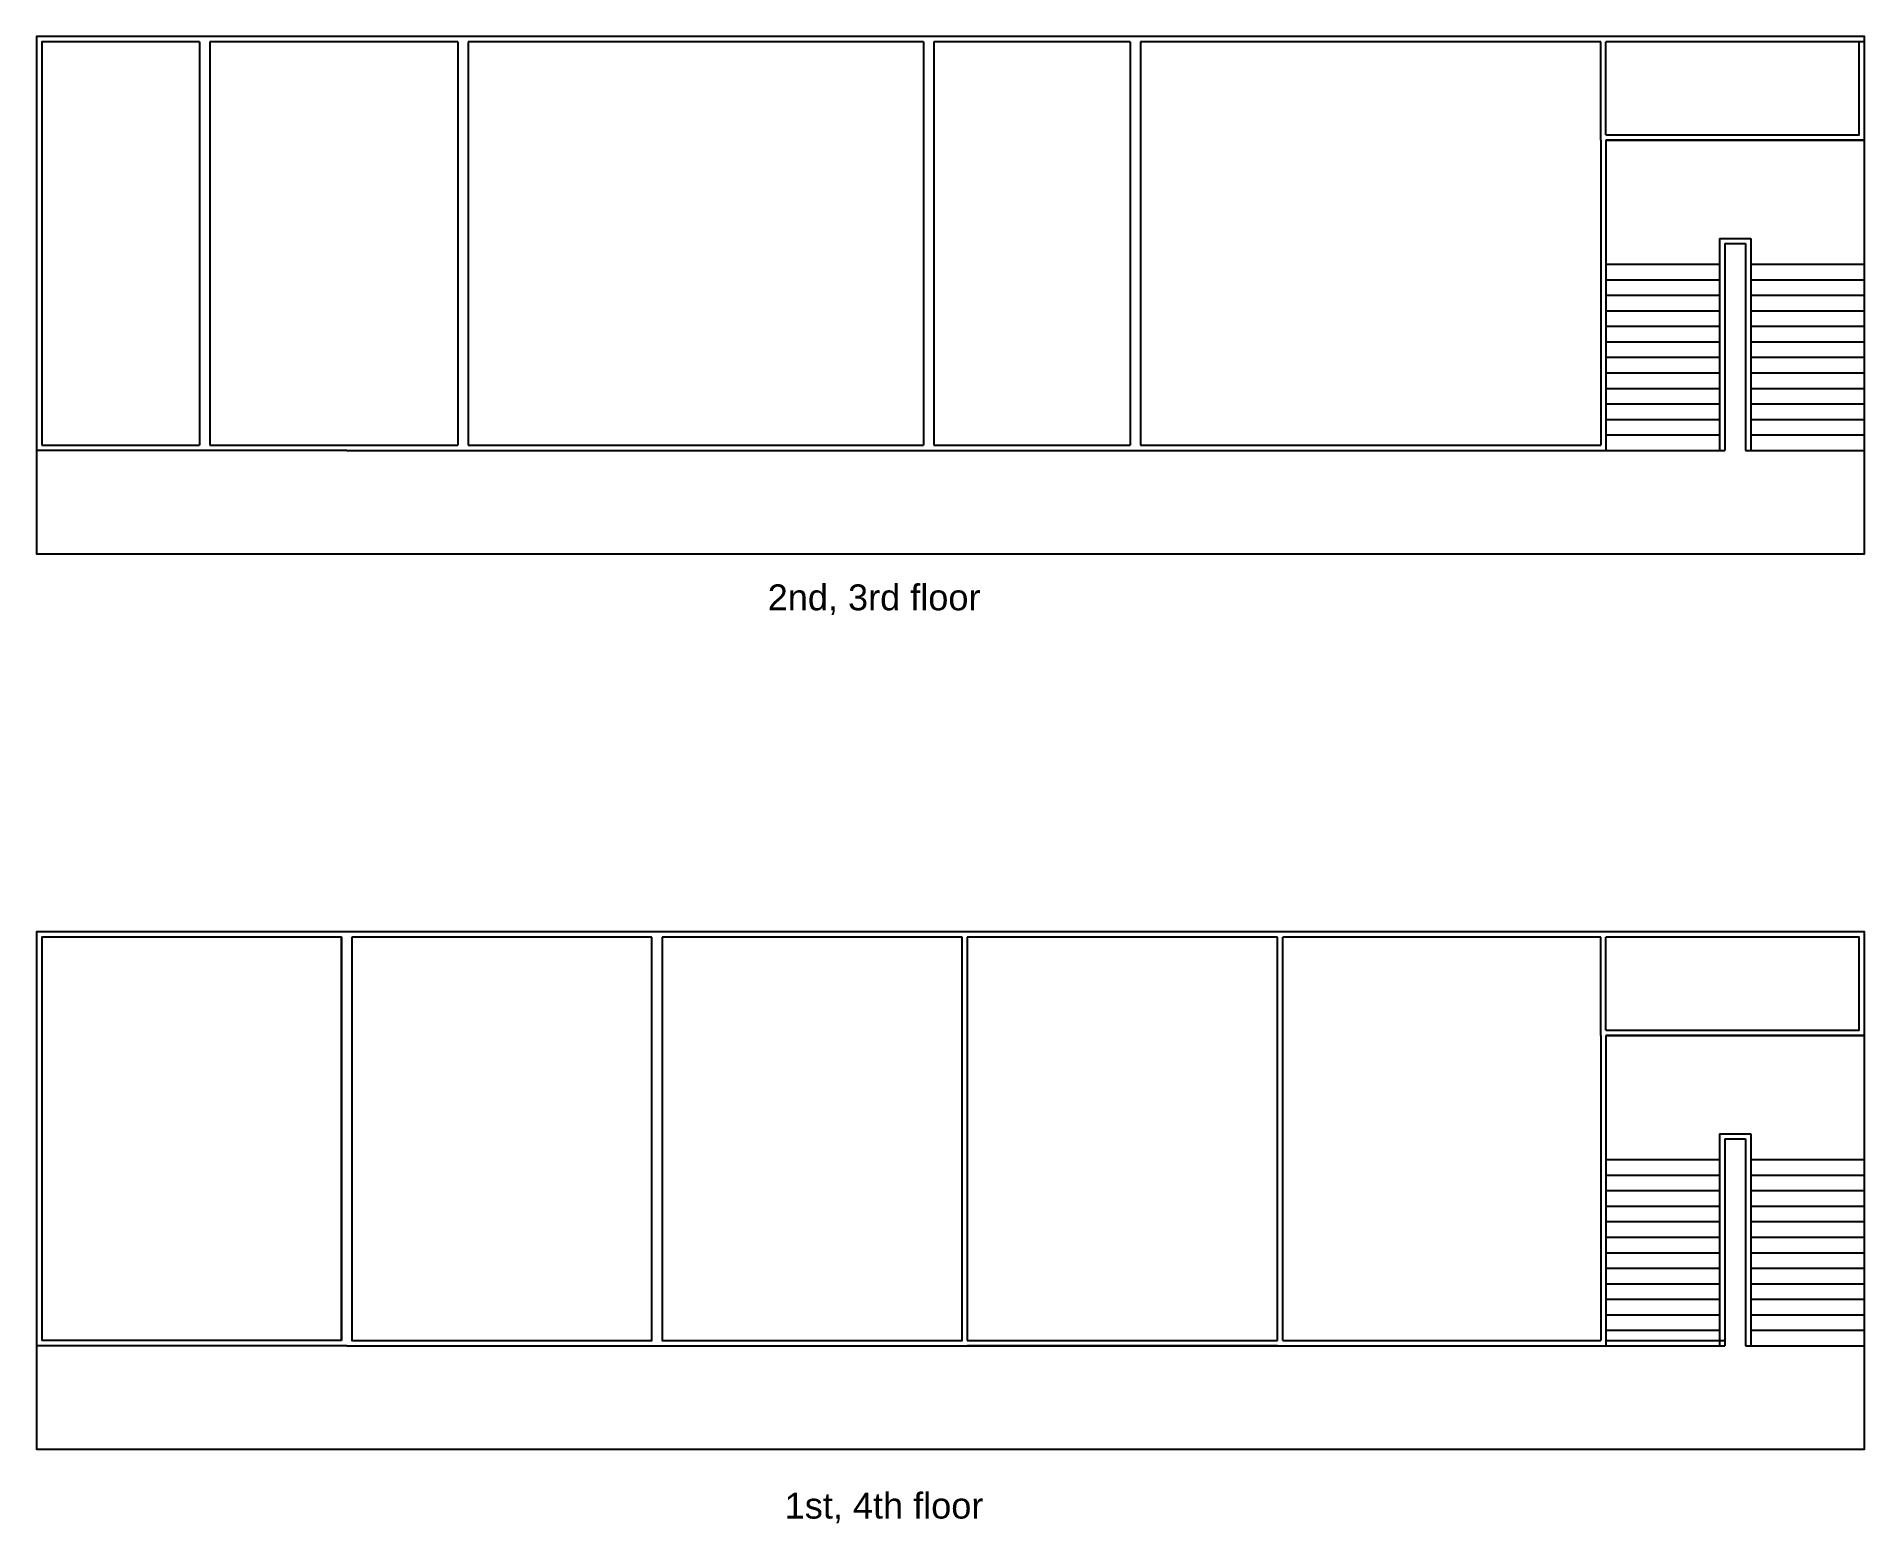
# Model space of a CAD drawing. Header units: millimetres. Extents: x 194 to 371, y 2660 to 2804.
import ezdxf

# ---------------------------------------------------------------- set-up
doc = ezdxf.new("R2010")
doc.units = ezdxf.units.MM
doc.styles.get("Standard").update_dxf_attribs({"font": 'arial.ttf'})

msp = doc.modelspace()

# ---------------------------------------------------------------- linework, layer by layer
for p, q in [((210.06, 2803.13), (210.06, 2764.13)), ((211.06, 2803.13), (211.06, 2764.13)), ((235.06, 2803.13), (235.06, 2764.13)), ((236.06, 2803.13), (236.06, 2764.13)), ((280.06, 2803.13), (280.06, 2764.13)), ((281.06, 2803.13), (281.06, 2764.13)), ((300.06, 2803.13), (300.06, 2764.13)), ((301.06, 2803.13), (301.06, 2764.13)), ((345.56, 2793.63), (345.56, 2803.13)), ((346.06, 2794.13), (346.06, 2803.13)), ((345.56, 2793.63), (345.56, 2764.13)), ((345.56, 2793.63), (345.56, 2783.63)), ((346.06, 2793.63), (346.06, 2763.63)), ((346.06, 2793.63), (346.06, 2783.63)), ((357.06, 2784.13), (357.06, 2763.63)), ((357.06, 2784.13), (360.06, 2784.13)), ((360.06, 2784.13), (360.06, 2763.63)), ((357.56, 2783.63), (357.56, 2763.63)), ((357.56, 2783.63), (359.56, 2783.63)), ((359.56, 2783.63), (359.56, 2763.63)), ((346.06, 2781.63), (357.06, 2781.63)), ((360.06, 2781.63), (371.06, 2781.63)), ((346.06, 2780.13), (357.06, 2780.13)), ((346.06, 2778.63), (357.06, 2778.63)), ((360.06, 2780.13), (371.06, 2780.13)), ((360.06, 2778.63), (371.06, 2778.63)), ((346.06, 2777.13), (357.06, 2777.13)), ((360.06, 2777.13), (371.06, 2777.13)), ((346.06, 2775.63), (357.06, 2775.63)), ((360.06, 2775.63), (371.06, 2775.63)), ((346.06, 2774.13), (357.06, 2774.13)), ((360.06, 2774.13), (371.06, 2774.13)), ((346.06, 2772.63), (357.06, 2772.63)), ((360.06, 2772.63), (371.06, 2772.63)), ((346.06, 2771.13), (357.06, 2771.13)), ((360.06, 2771.13), (371.06, 2771.13)), ((346.06, 2769.63), (357.06, 2769.63)), ((346.06, 2768.13), (357.06, 2768.13)), ((360.06, 2769.63), (371.06, 2769.63)), ((360.06, 2768.13), (371.06, 2768.13)), ((346.06, 2766.63), (357.06, 2766.63)), ((360.06, 2766.63), (371.06, 2766.63)), ((346.06, 2765.13), (357.06, 2765.13)), ((360.06, 2765.13), (371.06, 2765.13)), ((224.31, 2763.63), (194.31, 2763.63)), ((271.06, 2764.13), (280.06, 2764.13)), ((271.06, 2763.63), (357.56, 2763.63)), ((281.06, 2764.13), (300.06, 2764.13)), ((281.06, 2764.13), (283.81, 2764.13)), ((301.06, 2764.13), (345.56, 2764.13)), ((314.81, 2764.13), (345.56, 2764.13)), ((346.06, 2763.63), (357.56, 2763.63)), ((359.56, 2763.63), (371.06, 2763.63)), ((314.31, 2677.59), (314.31, 2716.59)), ((314.81, 2677.59), (314.81, 2716.59)), ((345.56, 2707.09), (345.56, 2716.59)), ((346.06, 2707.59), (346.06, 2716.59)), ((345.56, 2707.09), (345.56, 2697.09)), ((345.56, 2707.09), (345.56, 2677.59)), ((346.06, 2707.09), (346.06, 2677.09)), ((346.06, 2707.09), (346.06, 2697.09)), ((357.06, 2697.59), (357.06, 2677.09)), ((357.06, 2697.59), (360.06, 2697.59)), ((360.06, 2697.59), (360.06, 2677.09)), ((357.56, 2697.09), (359.56, 2697.09)), ((357.56, 2697.09), (357.56, 2677.09)), ((359.56, 2697.09), (359.56, 2677.09)), ((346.06, 2695.09), (357.06, 2695.09)), ((360.06, 2695.09), (371.06, 2695.09)), ((346.06, 2693.59), (357.06, 2693.59)), ((346.06, 2692.09), (357.06, 2692.09)), ((360.06, 2693.59), (371.06, 2693.59)), ((360.06, 2692.09), (371.06, 2692.09)), ((346.06, 2690.59), (357.06, 2690.59)), ((360.06, 2690.59), (371.06, 2690.59)), ((346.06, 2689.09), (357.06, 2689.09)), ((360.06, 2689.09), (371.06, 2689.09)), ((346.06, 2687.59), (357.06, 2687.59)), ((360.06, 2687.59), (371.06, 2687.59)), ((346.06, 2686.09), (357.06, 2686.09)), ((360.06, 2686.09), (371.06, 2686.09)), ((346.06, 2684.59), (357.06, 2684.59)), ((346.06, 2683.09), (357.06, 2683.09)), ((360.06, 2684.59), (371.06, 2684.59)), ((360.06, 2683.09), (371.06, 2683.09)), ((346.06, 2681.59), (357.06, 2681.59)), ((360.06, 2681.59), (371.06, 2681.59)), ((346.06, 2680.09), (357.06, 2680.09)), ((360.06, 2680.09), (371.06, 2680.09)), ((346.06, 2678.59), (357.06, 2678.59)), ((360.06, 2678.59), (371.06, 2678.59)), ((224.31, 2677.09), (194.31, 2677.09)), ((223.81, 2677.59), (194.81, 2677.59)), ((271.06, 2677.59), (283.81, 2677.59)), ((271.06, 2677.09), (357.56, 2677.09)), ((284.31, 2677.59), (314.31, 2677.59)), ((314.31, 2677.09), (284.31, 2677.09)), ((314.81, 2677.59), (345.56, 2677.59)), ((346.06, 2677.59), (357.56, 2677.59)), ((346.06, 2677.09), (357.56, 2677.09)), ((359.56, 2677.09), (371.06, 2677.09))]:
    msp.add_line(p, q)
for points in [[(224.31, 2803.63), (194.31, 2803.63), (194.31, 2753.63), (224.31, 2753.63)], [(346.06, 2793.63), (371.06, 2793.63), (371.06, 2803.63), (224.31, 2803.63)], [(210.06, 2803.13), (194.81, 2803.13), (194.81, 2764.13)], [(235.06, 2803.13), (211.06, 2803.13)], [(235.06, 2803.13), (224.81, 2803.13)], [(253.81, 2803.13), (236.06, 2803.13)], [(280.06, 2803.13), (236.06, 2803.13)], [(280.06, 2803.13), (254.81, 2803.13)], [(283.81, 2803.13), (281.06, 2803.13)], [(300.06, 2803.13), (281.06, 2803.13)], [(300.06, 2803.13), (284.31, 2803.13)], [(314.31, 2803.13), (301.06, 2803.13)], [(345.56, 2803.13), (301.06, 2803.13)], [(345.56, 2803.13), (314.81, 2803.13)], [(346.06, 2794.13), (370.56, 2794.13), (370.56, 2803.13), (346.06, 2803.13)], [(371.06, 2803.13), (346.06, 2803.13)], [(224.31, 2753.63), (371.06, 2753.63), (371.06, 2793.63), (346.06, 2793.63)], [(194.81, 2764.13), (210.06, 2764.13)], [(211.06, 2764.13), (235.06, 2764.13)], [(224.31, 2763.63), (254.31, 2763.63)], [(236.06, 2764.13), (280.06, 2764.13)], [(254.31, 2763.63), (284.31, 2763.63)], [(224.31, 2717.09), (194.31, 2717.09), (194.31, 2667.09), (224.31, 2667.09)], [(346.06, 2707.09), (371.06, 2707.09), (371.06, 2717.09), (224.31, 2717.09)], [(223.81, 2677.59), (223.81, 2716.59), (194.81, 2716.59), (194.81, 2677.59)], [(223.81, 2716.59), (223.81, 2677.59)], [(224.81, 2716.59), (224.81, 2677.59), (253.81, 2677.59), (253.81, 2716.59)], [(253.81, 2716.59), (224.81, 2716.59)], [(254.81, 2716.59), (254.81, 2677.59), (283.81, 2677.59), (283.81, 2716.59)], [(283.81, 2716.59), (254.81, 2716.59)], [(284.31, 2716.59), (284.31, 2677.59)], [(314.31, 2716.59), (284.31, 2716.59)], [(345.56, 2716.59), (314.81, 2716.59)], [(346.06, 2707.59), (370.56, 2707.59), (370.56, 2716.59), (346.06, 2716.59)], [(224.31, 2667.09), (371.06, 2667.09), (371.06, 2707.09), (346.06, 2707.09)], [(224.31, 2677.09), (254.31, 2677.09)], [(254.31, 2677.09), (284.31, 2677.09)], [(284.31, 2677.09), (314.31, 2677.09)]]:
    msp.add_lwpolyline(points)

# ---------------------------------------------------------------- texts
at = {"char_height": 2.5, "attachment_point": 1}
for s, insert in [('2nd, 3rd floor', (265.01, 2750.68)), ('1st, 4th floor', (266.65, 2662.89))]:
    msp.add_mtext_dynamic_manual_height_columns(s, width=51.2419, gutter_width=12.5, heights=[0], dxfattribs=dict(at, insert=insert))

doc.saveas('drawing.dxf')
